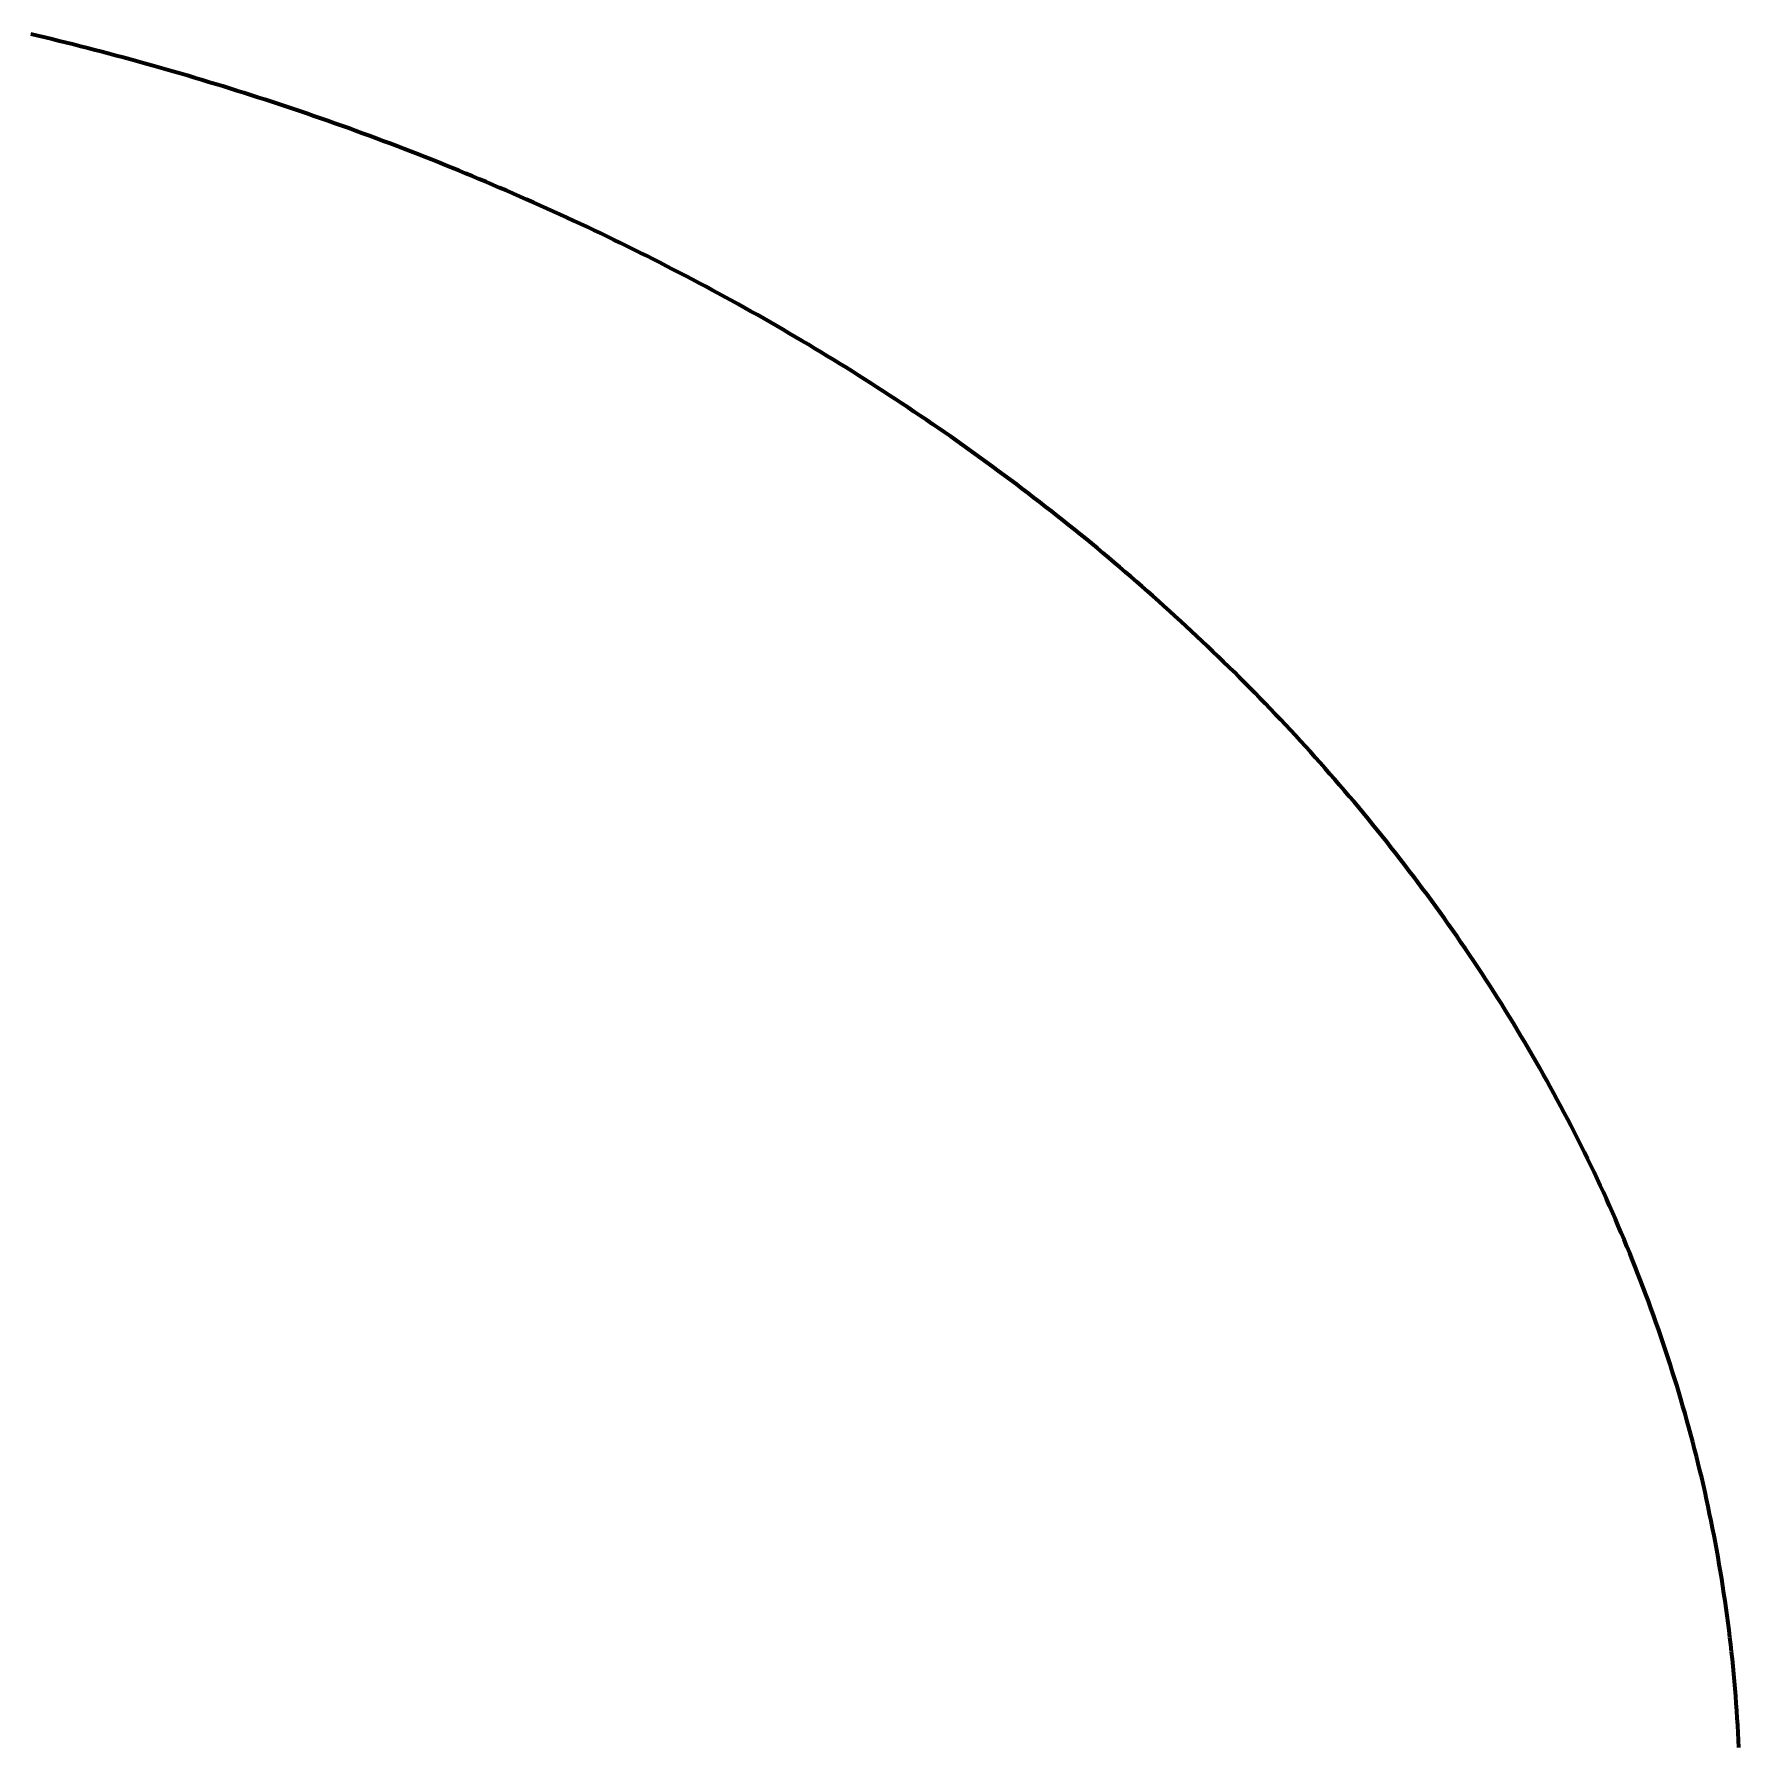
# Model space of a CAD drawing. Header units: millimetres. Extents: x 0 to 841, y 0 to 594.
# Drawn here: x 293.24 to 315.77, y 382.44 to 405.02 of the extents above; entities that cross this region are included whole.
import ezdxf

# ---------------------------------------------------------------- set-up
doc = ezdxf.new("R2010")
doc.units = ezdxf.units.MM
doc.layers.add('01-VISIBLE', color=7, linetype='CONTINUOUS', lineweight=70)

msp = doc.modelspace()

# ---------------------------------------------------------------- linework, layer by layer
at = {"layer": '01-VISIBLE'}
msp.add_lwpolyline([(315.772, 382.373), (315.768, 382.47), (315.763, 382.567), (315.758, 382.665), (315.752, 382.762), (315.746, 382.859), (315.739, 382.956), (315.731, 383.054), (315.724, 383.151), (315.715, 383.248), (315.706, 383.345), (315.697, 383.442), (315.687, 383.539), (315.677, 383.636), (315.666, 383.733), (315.655, 383.829), (315.643, 383.926), (315.631, 384.023), (315.618, 384.12), (315.604, 384.216), (315.591, 384.313), (315.576, 384.409), (315.562, 384.505), (315.546, 384.602), (315.53, 384.698), (315.514, 384.794), (315.497, 384.89), (315.48, 384.986), (315.462, 385.082), (315.444, 385.177), (315.425, 385.273), (315.406, 385.368), (315.386, 385.464), (315.366, 385.559), (315.346, 385.654), (315.325, 385.75), (315.303, 385.845), (315.281, 385.94), (315.258, 386.034), (315.235, 386.129), (315.212, 386.224), (315.188, 386.318), (315.163, 386.412), (315.138, 386.507), (315.113, 386.601), (315.087, 386.695), (315.061, 386.789), (315.034, 386.882), (315.007, 386.976), (314.979, 387.069), (314.951, 387.163), (314.922, 387.256), (314.893, 387.349), (314.864, 387.442), (314.834, 387.534), (314.803, 387.627), (314.772, 387.719), (314.741, 387.812), (314.709, 387.904), (314.677, 387.996), (314.644, 388.088), (314.611, 388.179), (314.577, 388.271), (314.543, 388.362), (314.509, 388.453), (314.474, 388.544), (314.439, 388.635), (314.403, 388.726), (314.367, 388.816), (314.33, 388.907), (314.293, 388.997), (314.256, 389.087), (314.218, 389.176), (314.179, 389.266), (314.141, 389.355), (314.102, 389.445), (314.062, 389.534), (314.022, 389.623), (313.982, 389.711), (313.941, 389.8), (313.899, 389.888), (313.858, 389.976), (313.816, 390.064), (313.773, 390.152), (313.731, 390.239), (313.687, 390.327), (313.644, 390.414), (313.6, 390.501), (313.555, 390.588), (313.51, 390.674), (313.465, 390.76), (313.419, 390.847), (313.373, 390.932), (313.327, 391.018), (313.28, 391.104), (313.233, 391.189), (313.186, 391.274), (313.138, 391.359), (313.089, 391.444), (313.041, 391.528), (312.992, 391.612), (312.942, 391.696), (312.893, 391.78), (312.843, 391.864), (312.792, 391.947), (312.741, 392.03), (312.69, 392.113), (312.638, 392.196), (312.586, 392.278), (312.534, 392.361), (312.482, 392.443), (312.429, 392.524), (312.375, 392.606), (312.322, 392.687), (312.268, 392.768), (312.213, 392.849), (312.158, 392.93), (312.103, 393.01), (312.048, 393.091), (311.992, 393.17), (311.936, 393.25), (311.88, 393.33), (311.823, 393.409), (311.766, 393.488), (311.709, 393.567), (311.651, 393.645), (311.593, 393.724), (311.535, 393.802), (311.476, 393.88), (311.417, 393.957), (311.358, 394.035), (311.298, 394.112), (311.238, 394.189), (311.178, 394.265), (311.118, 394.342), (311.057, 394.418), (310.996, 394.494), (310.934, 394.569), (310.873, 394.645), (310.811, 394.72), (310.748, 394.795), (310.686, 394.87), (310.623, 394.944), (310.56, 395.018), (310.496, 395.092), (310.432, 395.166), (310.368, 395.239), (310.304, 395.313), (310.239, 395.385), (310.174, 395.458), (310.109, 395.531), (310.044, 395.603), (309.978, 395.675), (309.912, 395.747), (309.846, 395.818), (309.779, 395.889), (309.713, 395.96), (309.645, 396.031), (309.578, 396.101), (309.511, 396.172), (309.443, 396.242), (309.375, 396.311), (309.306, 396.381), (309.238, 396.45), (309.169, 396.519), (309.1, 396.588), (309.03, 396.656), (308.961, 396.724), (308.891, 396.792), (308.821, 396.86), (308.75, 396.927), (308.68, 396.994), (308.609, 397.061), (308.538, 397.128), (308.466, 397.194), (308.395, 397.261), (308.323, 397.326), (308.251, 397.392), (308.179, 397.457), (308.106, 397.523), (308.033, 397.588), (307.961, 397.652), (307.887, 397.717), (307.814, 397.781), (307.74, 397.845), (307.666, 397.908), (307.592, 397.971), (307.518, 398.035), (307.444, 398.097), (307.369, 398.16), (307.294, 398.222), (307.219, 398.284), (307.144, 398.346), (307.068, 398.408), (306.992, 398.469), (306.916, 398.53), (306.84, 398.591), (306.764, 398.651), (306.687, 398.712), (306.61, 398.772), (306.533, 398.832), (306.456, 398.891), (306.379, 398.95), (306.301, 399.009), (306.224, 399.068), (306.146, 399.127), (306.067, 399.185), (305.989, 399.243), (305.911, 399.301), (305.832, 399.358), (305.753, 399.415), (305.674, 399.472), (305.595, 399.529), (305.515, 399.585), (305.436, 399.642), (305.356, 399.698), (305.276, 399.753), (305.196, 399.809), (305.115, 399.864), (305.035, 399.919), (304.954, 399.973), (304.873, 400.028), (304.792, 400.082), (304.711, 400.136), (304.63, 400.19), (304.548, 400.243), (304.467, 400.296), (304.385, 400.349), (304.303, 400.402), (304.22, 400.454), (304.138, 400.506), (304.056, 400.558), (303.973, 400.61), (303.89, 400.661), (303.807, 400.712), (303.724, 400.763), (303.641, 400.814), (303.557, 400.864), (303.474, 400.914), (303.39, 400.964), (303.306, 401.014), (303.222, 401.063), (303.138, 401.112), (303.054, 401.161), (302.969, 401.21), (302.885, 401.258), (302.8, 401.306), (302.715, 401.354), (302.63, 401.402), (302.545, 401.449), (302.459, 401.496), (302.374, 401.543), (302.288, 401.59), (302.203, 401.636), (302.117, 401.682), (302.031, 401.728), (301.945, 401.773), (301.858, 401.819), (301.772, 401.864), (301.685, 401.909), (301.599, 401.953), (301.512, 401.998), (301.425, 402.042), (301.338, 402.086), (301.251, 402.129), (301.164, 402.173), (301.076, 402.216), (300.989, 402.259), (300.901, 402.301), (300.813, 402.344), (300.725, 402.386), (300.637, 402.428), (300.549, 402.469), (300.461, 402.511), (300.373, 402.552), (300.284, 402.593), (300.196, 402.634), (300.107, 402.674), (300.018, 402.714), (299.929, 402.754), (299.84, 402.794), (299.751, 402.833), (299.662, 402.872), (299.573, 402.911), (299.483, 402.95), (299.394, 402.988), (299.304, 403.027), (299.214, 403.065), (299.124, 403.102), (299.034, 403.14), (298.944, 403.177), (298.854, 403.214), (298.764, 403.251), (298.673, 403.287), (298.583, 403.324), (298.492, 403.36), (298.402, 403.395), (298.311, 403.431), (298.22, 403.466), (298.129, 403.501), (298.038, 403.536), (297.947, 403.571), (297.856, 403.605), (297.765, 403.639), (297.673, 403.673), (297.582, 403.706), (297.49, 403.74), (297.399, 403.773), (297.307, 403.806), (297.215, 403.838), (297.123, 403.871), (297.031, 403.903), (296.939, 403.935), (296.847, 403.967), (296.755, 403.998), (296.662, 404.029), (296.57, 404.06), (296.477, 404.091), (296.385, 404.122), (296.292, 404.152), (296.199, 404.182), (296.107, 404.212), (296.014, 404.241), (295.921, 404.27), (295.828, 404.299), (295.735, 404.328), (295.641, 404.357), (295.548, 404.385), (295.455, 404.413), (295.361, 404.441), (295.268, 404.469), (295.175, 404.496), (295.081, 404.523), (294.987, 404.55), (294.894, 404.577), (294.8, 404.603), (294.706, 404.63), (294.612, 404.656), (294.518, 404.681), (294.424, 404.707), (294.33, 404.732), (294.236, 404.757), (294.141, 404.782), (294.047, 404.807), (293.953, 404.831), (293.858, 404.855), (293.764, 404.879), (293.669, 404.903), (293.575, 404.926), (293.48, 404.949), (293.385, 404.972), (293.29, 404.995), (293.196, 405.017)], dxfattribs=at)

doc.saveas('drawing.dxf')
